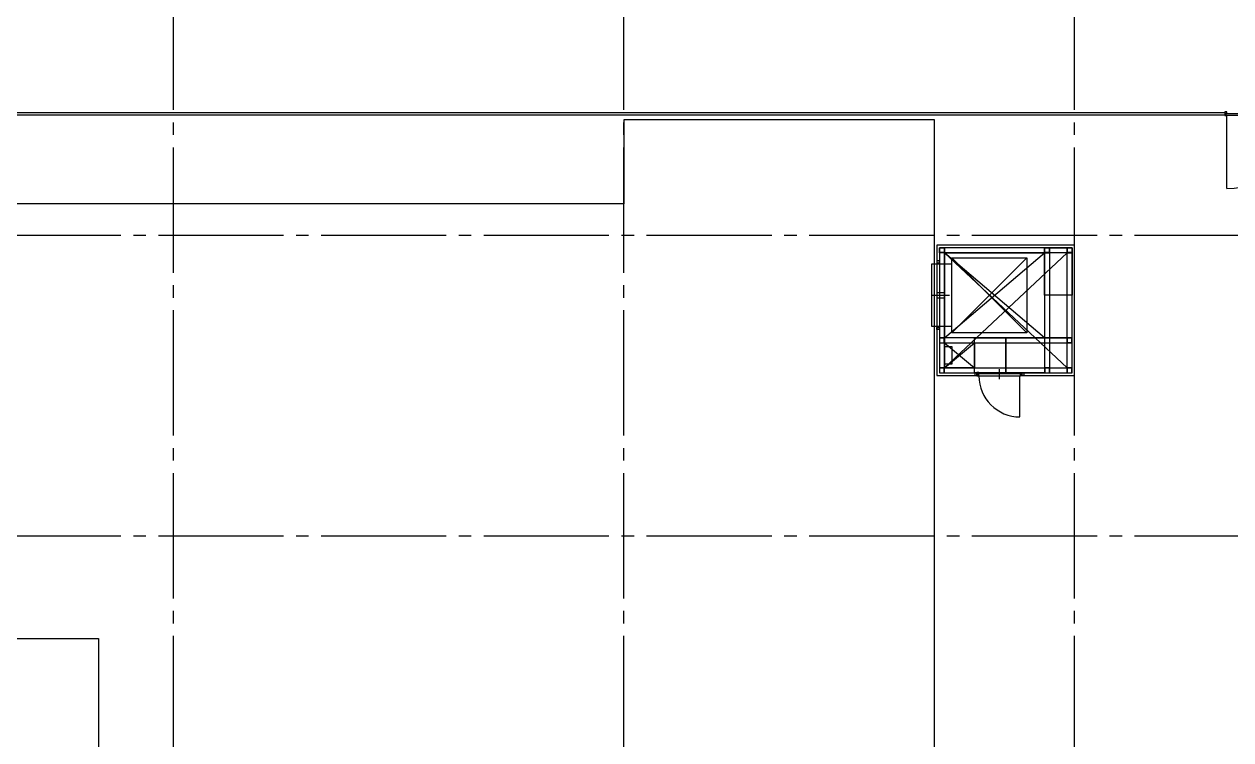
# Model space of a CAD drawing. Header units: millimetres. Extents: x -48783 to 30095, y 6477 to 24477.
# Drawn here: x 8702 to 11112, y 17142 to 18571 of the extents above; entities that cross this region are included whole.
import ezdxf

# ---------------------------------------------------------------- set-up
doc = ezdxf.new("R2010")
doc.units = ezdxf.units.MM
doc.header["$LTSCALE"] = 100
doc.linetypes.add('X-N-FAB-L20$0$COL-CEN-LIN', pattern=[3.25, 2.5, -0.25, 0.25, -0.25])
for name, color, linetype in [('0-XREF', 7, 'Continuous'), ('X-N-FAB-L20$0$08', 8, 'Continuous'), ('X-N-FAB-L20$0$BLOCK', 8, 'Continuous'), ('X-N-FAB-L20$0$CCL', 8, 'X-N-FAB-L20$0$COL-CEN-LIN')]:
    doc.layers.add(name, color=color, linetype=linetype)

# ---------------------------------------------------------------- blocks, each defined once
blk = doc.blocks.new('X-N-FAB-L20$0$A$C20c95bda')
at = {"layer": 'X-N-FAB-L20$0$CCL'}
for p, q in [((10020, 0), (10020, 9160)), ((10920, 0), (10920, 9160)), ((10920, 0), (10920, 9160)), ((11820, 0), (11820, 9160)), ((240, 7550), (28330, 7550)), ((240, 6950), (28330, 6950))]:
    blk.add_line(p, q, dxfattribs=at)
blk = doc.blocks.new('X-N-FAB-L20$0$A$C1d07c4d4')
at = {"layer": 'X-N-FAB-L20$0$08'}
for p, q in [((9357.4, 7770), (11817.4, 7770)), ((9357.4, 7765), (11817.4, 7765)), ((11821.5, 7618.1), (11821.5, 7764)), ((11457.4, 7320), (11257.4, 7490)), ((11257.4, 7320), (11457.4, 7490)), ((11257.4, 7490), (11502.4, 7260)), ((11257.4, 7260), (11502.4, 7490)), ((11422.4, 7330), (11272.4, 7480)), ((11272.4, 7330), (11422.4, 7480)), ((11467.4, 7490), (11467.4, 7260)), ((11242.4, 7469.5), (11242.4, 7340.5)), ((11242.4, 7469.5), (11247.4, 7469.5)), ((11247.4, 7469.5), (11247.4, 7340.5)), ((11232.4, 7405), (11267.4, 7405)), ((11257.4, 7310), (11502.4, 7310)), ((11257.4, 7260), (11317.4, 7310)), ((11257.4, 7310), (11317.4, 7260)), ((11367.4, 7237.5), (11367.4, 7257.5)), ((11322.4, 7250), (11412.4, 7250)), ((11408.3, 7162.2), (11408.3, 7244))]:
    blk.add_line(p, q, dxfattribs=at)
for points in [[(11821.5, 7768.5), (11821.5, 7771), (11817.4, 7771), (11817.4, 7764), (11819.9, 7764), (11819.9, 7768.5)], [(11967.4, 7764), (11820.4, 7764), (11820.4, 7768), (11967.4, 7768)], [(10617.4, 7587.5), (8667.4, 7587.5), (8667.4, 6720), (9567.4, 6720), (9567.4, 6270), (11237.4, 6270), (11237.4, 7755.5), (10617.4, 7755.5)], [(11247.4, 7490), (11247.4, 7500), (11257.4, 7500), (11257.4, 7490)], [(11247.8, 7490.3), (11247.8, 7499.7), (11257.1, 7499.7), (11257.1, 7490.3)], [(11467.4, 7500), (11502.4, 7500), (11502.4, 7490), (11512.4, 7490), (11512.4, 7405), (11457.4, 7405), (11457.4, 7490), (11467.4, 7490)], [(11457.4, 7490), (11457.4, 7500), (11467.4, 7500), (11467.4, 7490)], [(11457.8, 7490.3), (11457.8, 7499.7), (11467.1, 7499.7), (11467.1, 7490.3)], [(11502.4, 7490), (11502.4, 7500), (11512.4, 7500), (11512.4, 7490)], [(11502.8, 7490.3), (11502.8, 7499.7), (11512.1, 7499.7), (11512.1, 7490.3)], [(11242.4, 7469.5), (11247.4, 7469.5), (11247.4, 7473.5), (11242.4, 7473.5)], [(11257.4, 7490), (11457.4, 7490), (11457.4, 7320), (11257.4, 7320)], [(11242.4, 7400), (11257.4, 7400), (11257.4, 7410), (11242.4, 7410)], [(11457.4, 7320), (11512.4, 7320), (11512.4, 7405), (11457.4, 7405)], [(11242.4, 7340.5), (11247.4, 7340.5), (11247.4, 7336.5), (11242.4, 7336.5)], [(11247.4, 7320), (11247.4, 7310), (11257.4, 7310), (11257.4, 7320)], [(11247.8, 7319.7), (11247.8, 7310.3), (11257.1, 7310.3), (11257.1, 7319.7)], [(11257.4, 7260), (11257.4, 7310), (11317.4, 7310), (11317.4, 7260)], [(11317.4, 7250), (11317.4, 7320), (11379.9, 7320), (11379.9, 7250)], [(11379.9, 7250), (11379.9, 7320), (11457.4, 7320), (11457.4, 7250)], [(11467.4, 7250), (11502.4, 7250), (11502.4, 7260), (11512.4, 7260), (11512.4, 7310), (11502.4, 7310), (11502.4, 7320), (11457.4, 7320), (11457.4, 7260), (11467.4, 7260)], [(11502.4, 7320), (11502.4, 7310), (11512.4, 7310), (11512.4, 7320)], [(11502.8, 7319.7), (11502.8, 7310.3), (11512.1, 7310.3), (11512.1, 7319.7)], [(11247.4, 7260), (11247.4, 7250), (11257.4, 7250), (11257.4, 7260)], [(11247.8, 7259.7), (11247.8, 7250.3), (11257.1, 7250.3), (11257.1, 7259.7)], [(11457.4, 7260), (11457.4, 7250), (11467.4, 7250), (11467.4, 7260)], [(11457.8, 7259.7), (11457.8, 7250.3), (11467.1, 7250.3), (11467.1, 7259.7)], [(11502.4, 7260), (11502.4, 7250), (11512.4, 7250), (11512.4, 7260)], [(11502.8, 7259.7), (11502.8, 7250.3), (11512.1, 7250.3), (11512.1, 7259.7)], [(11322.4, 7250), (11318.4, 7250), (11318.4, 7245), (11322.4, 7245)], [(11326.5, 7248.5), (11326.5, 7251), (11322.4, 7251), (11322.4, 7244), (11324.9, 7244), (11324.9, 7248.5)], [(11325.4, 7244), (11409.4, 7244), (11409.4, 7248), (11325.4, 7248)], [(11408.3, 7248.5), (11408.3, 7251), (11412.4, 7251), (11412.4, 7244), (11409.9, 7244), (11409.9, 7248.5)], [(11412.4, 7250), (11416.4, 7250), (11416.4, 7245), (11412.4, 7245)]]:
    blk.add_lwpolyline(points, close=True, dxfattribs=at)
for points in [[(11412.4, 7245), (11517.4, 7245), (11517.4, 7505), (11242.4, 7505), (11242.4, 7469.5)], [(11412.4, 7250), (11512.4, 7250), (11512.4, 7500), (11247.4, 7500), (11247.4, 7469.5)], [(11457.4, 7490), (11257.4, 7490), (11257.4, 7260), (11317.4, 7260)], [(11272.4, 7480), (11422.4, 7480), (11422.4, 7330), (11272.4, 7330), (11272.4, 7480)], [(11317.4, 7260), (11502.4, 7260), (11502.4, 7490), (11457.4, 7490)], [(11272.4, 7342.5), (11232.4, 7342.5), (11232.4, 7467.5), (11272.4, 7467.5)], [(11242.4, 7340.5), (11242.4, 7245), (11322.4, 7245)], [(11247.4, 7340.5), (11247.4, 7250), (11322.4, 7250)], [(11257.4, 7302.5), (11272.4, 7302.5), (11272.4, 7267.5), (11257.4, 7267.5)]]:
    blk.add_lwpolyline(points, dxfattribs=at)
for centre, radius, start, end in [((11821.5, 7764), 145.9, 270, 0), ((11408.3, 7244), 81.8, 180, 270)]:
    blk.add_arc(centre, radius, start, end, dxfattribs=at)
blk = doc.blocks.new('X-N-FAB-L20')
blk.add_blockref('X-N-FAB-L20$0$A$C1d07c4d4', (-717.4, 10625))
at = {"layer": 'X-N-FAB-L20$0$BLOCK'}
blk.add_blockref('X-N-FAB-L20$0$A$C20c95bda', (-1020, 10600), dxfattribs=at)

msp = doc.modelspace()

# ---------------------------------------------------------------- block references
at = {"layer": '0-XREF'}
msp.add_blockref('X-N-FAB-L20', (0, 0), dxfattribs=at)

doc.saveas('drawing.dxf')
